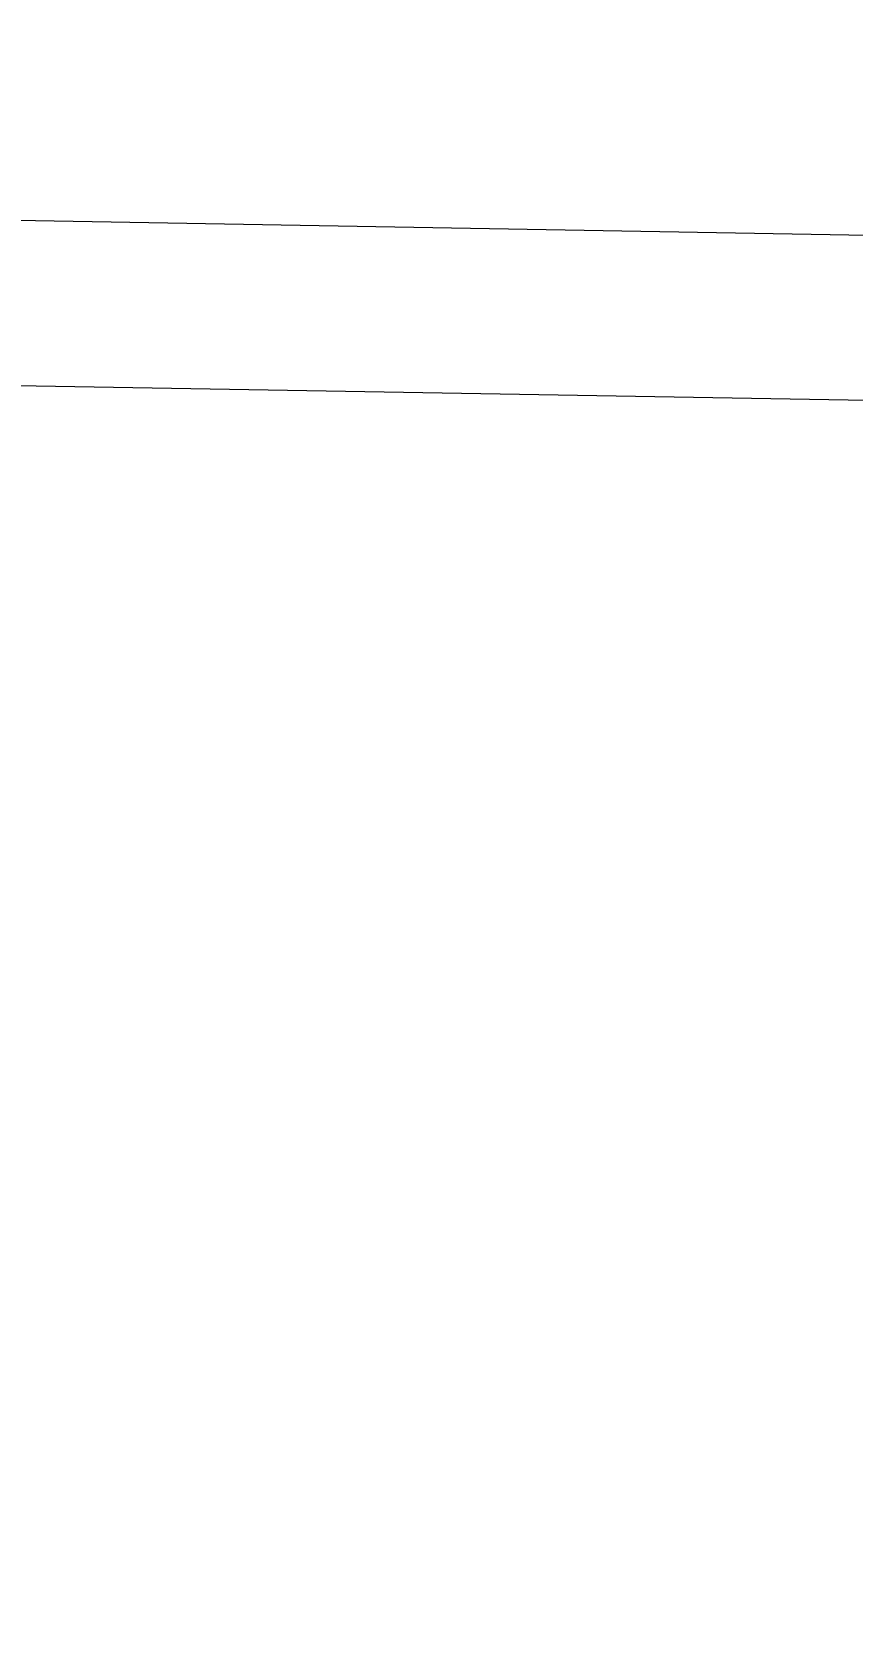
# Model space of a CAD drawing. Header units: millimetres. Extents: x 14183 to 14777, y -4239 to -3399.
# Drawn here: x 14669.68 to 14674.63, y -3946.28 to -3936.62 of the extents above; entities that cross this region are included whole.
import ezdxf

# ---------------------------------------------------------------- set-up
doc = ezdxf.new("R2010")
doc.units = ezdxf.units.MM
doc.header["$LTSCALE"] = 0.1
doc.layers.get('0').update_dxf_attribs({"lineweight": 15})
doc.layers.add('DIM', color=3, linetype='Continuous', lineweight=9)
doc.styles.add('ARIAL', font='arial.ttf')
doc.dimstyles.new('사본 ISO-25', dxfattribs={"dimtxt": 4, "dimasz": 3.5, "dimexe": 0.5, "dimexo": 0.625, "dimgap": 1.5, "dimtad": 1, "dimtih": 1, "dimtoh": 1, "dimdec": 1, "dimlfac": 4, "dimdsep": 46, "dimtxsty": 'ARIAL', "dimcen": 0, "dimclrd": 3, "dimclre": 3, "dimclrt": 3, "dimadec": 1, "dimazin": 0, "dimtfac": 1, "dimtdec": 1, "dimtmove": 0, "dimatfit": 3, "dimfxl": 1.25, "dimtfill": 1, "dimarcsym": 0})

# ---------------------------------------------------------------- blocks, each defined once
blk = doc.blocks.new('*D92')
at = {"layer": 'Defpoints', "color": 0, "transparency": 16777216}
for p in [(14635.0957, -3936.6247), (14681.7165, -3968.0397), (14681.7165, -3979.6624)]:
    blk.add_point(p, dxfattribs=at)
at = {"layer": 'DIM', "color": 3, "lineweight": -2, "transparency": 16777216}
for p, q in [((14635.0957, -3937.2497), (14635.0957, -3980.1624)), ((14681.7165, -3968.6647), (14681.7165, -3980.1624)), ((14638.5957, -3979.6624), (14650.3304, -3979.6624)), ((14678.2165, -3979.6624), (14666.4818, -3979.6624))]:
    blk.add_line(p, q, dxfattribs=at)
at = {"layer": 'DIM', "color": 3, "transparency": 16777216}
for points in [[(14638.5957, -3979.0791), (14638.5957, -3980.2458), (14635.0957, -3979.6624)], [(14678.2165, -3979.0791), (14678.2165, -3980.2458), (14681.7165, -3979.6624)]]:
    blk.add_solid(points, dxfattribs=at)
at = {"layer": 'DIM', "color": 3, "transparency": 16777216, "insert": (14658.4061, -3979.6624), "char_height": 4, "attachment_point": 5, "style": 'ARIAL', "bg_fill": 3, "box_fill_scale": 1.1, "bg_fill_color": 256, "bg_fill_true_color": 13158600, "bg_fill_transparency": 0}
blk.add_mtext('186.5', dxfattribs=at)

msp = doc.modelspace()

# ---------------------------------------------------------------- linework, layer by layer
at = {"linetype": 'Continuous', "lineweight": 13, "extrusion": (-1, -2.22045e-16, 0)}
msp.add_line((14649.5328, -3937.4117), (14681.7165, -3937.9735), dxfattribs=at)
msp.add_line((14649.5328, -3937.4117), (14681.7165, -3937.9735), dxfattribs=at)
at = {"linetype": 'Continuous', "lineweight": 18, "extrusion": (-1, -2.22045e-16, 0)}
msp.add_line((14681.7165, -3938.9734), (14649.5328, -3938.4116), dxfattribs=at)
msp.add_line((14681.7165, -3938.9734), (14649.5328, -3938.4116), dxfattribs=at)

# ---------------------------------------------------------------- next in the draw order: dimensions: what is measured, and where the dimension line sits
at = {"layer": 'DIM'}
dim = msp.add_linear_dim(base=(14681.7165, -3979.6624), p1=(14635.0957, -3936.6247), p2=(14681.7165, -3968.0397), dimstyle='사본 ISO-25', override={"dimtad": 0}, dxfattribs=at)
dim.commit()
dim.dimension.update_dxf_attribs({"geometry": '*D92', "text_midpoint": (14658.4061, -3979.6624)})

doc.saveas('drawing.dxf')
